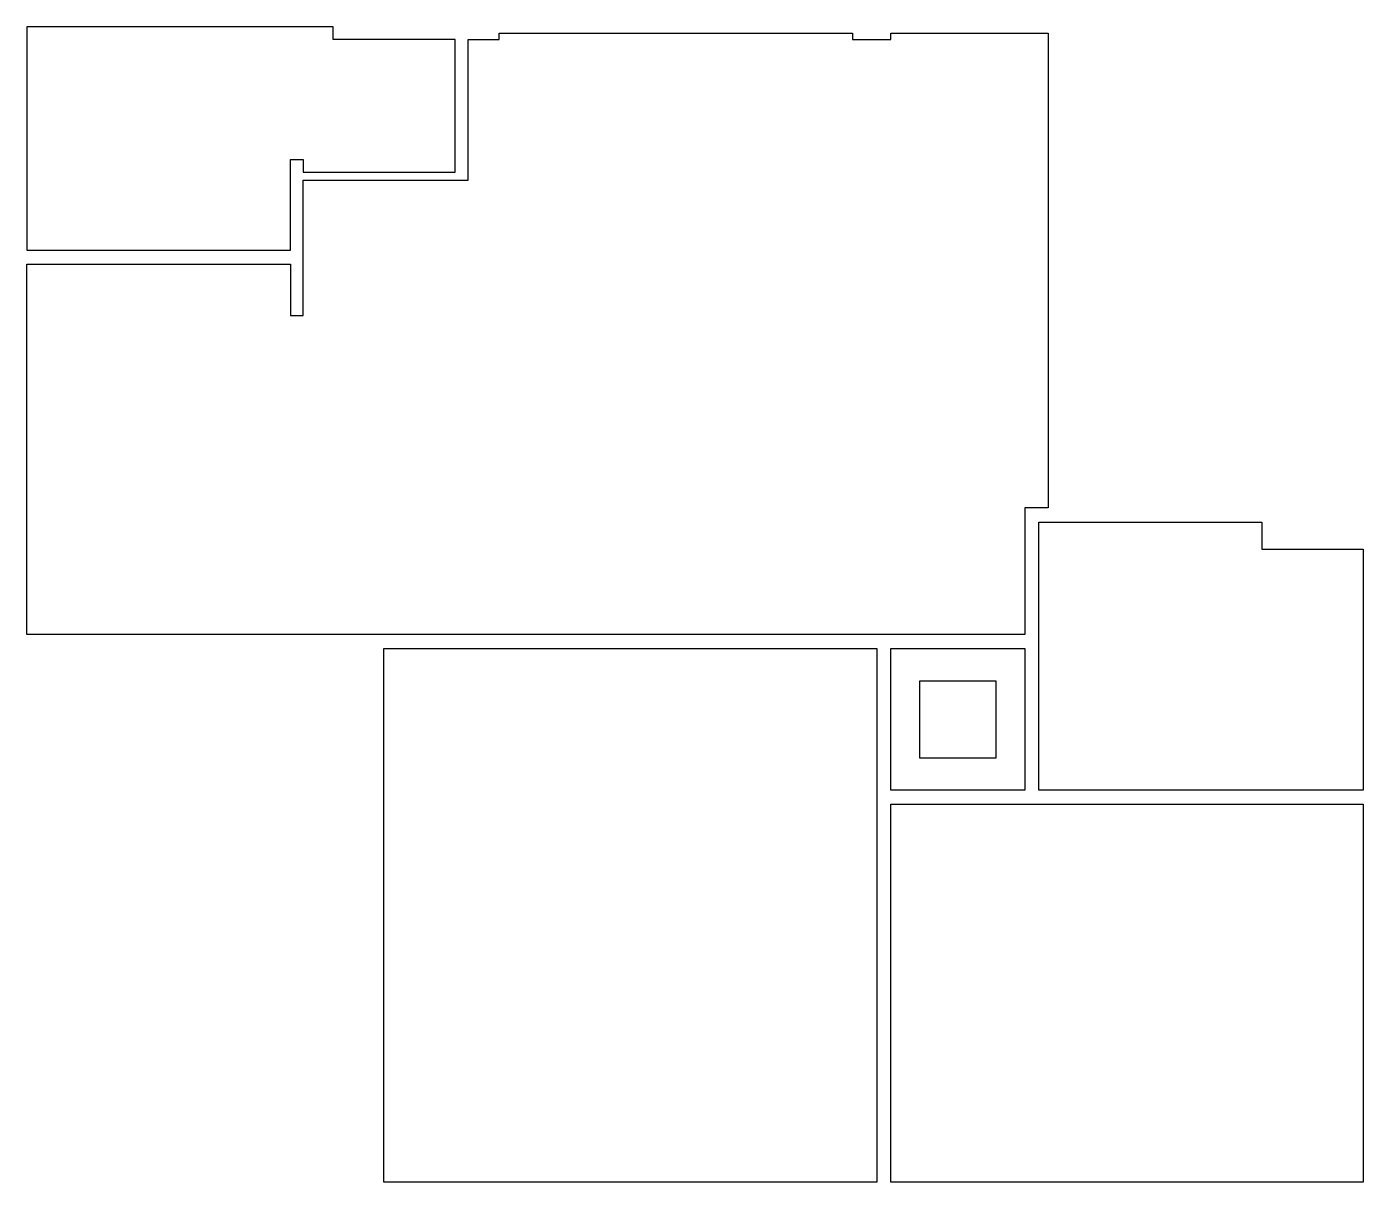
# Model space of a CAD drawing. Header units: millimetres. Extents: x 28 to 1075, y 19 to 924.
import ezdxf

# ---------------------------------------------------------------- set-up
doc = ezdxf.new("R2010")
doc.units = ezdxf.units.MM
doc.layers.add('AREE LEONARDO', color=7, linetype='Continuous')

msp = doc.modelspace()

# ---------------------------------------------------------------- linework, layer by layer
at = {"layer": 'AREE LEONARDO', "color": 5}
for points in [[(28.2, 748.8), (234.8, 748.8), (234.8, 819.9), (244.8, 819.9), (244.8, 809.9), (363.9, 809.9), (363.9, 913.8), (268.2, 913.8), (268.2, 923.8), (28.2, 923.8)], [(28.2, 737.8), (234.8, 737.8), (234.8, 697.7), (244.8, 697.7), (244.8, 803.6), (373.9, 803.6), (373.9, 913.8), (398.2, 913.8), (398.2, 918.8), (675, 918.8), (675, 913.8), (705, 913.8), (705, 918.8), (828.2, 918.8), (828.2, 546.9), (810, 546.9), (810, 447.8), (28.2, 447.8)], [(308, 436.8), (694, 436.8), (694, 18.8), (308, 18.8)], [(705, 436.8), (810, 436.8), (810, 325.9), (705, 325.9)], [(705, 314.9), (1075, 314.9), (1075, 18.8), (705, 18.8)]]:
    msp.add_lwpolyline(points, close=True, dxfattribs=at)
at = {"layer": 'AREE LEONARDO', "color": 3}
msp.add_lwpolyline([(821, 535.9), (995.7, 535.9), (995.7, 514.7), (1075, 514.7), (1075, 325.9), (821, 325.9)], close=True, dxfattribs=at)
at = {"layer": 'AREE LEONARDO', "color": 1}
msp.add_lwpolyline([(727.5, 351.3), (787.5, 351.3), (787.5, 411.3), (727.5, 411.3)], close=True, dxfattribs=at)

doc.saveas('drawing.dxf')
